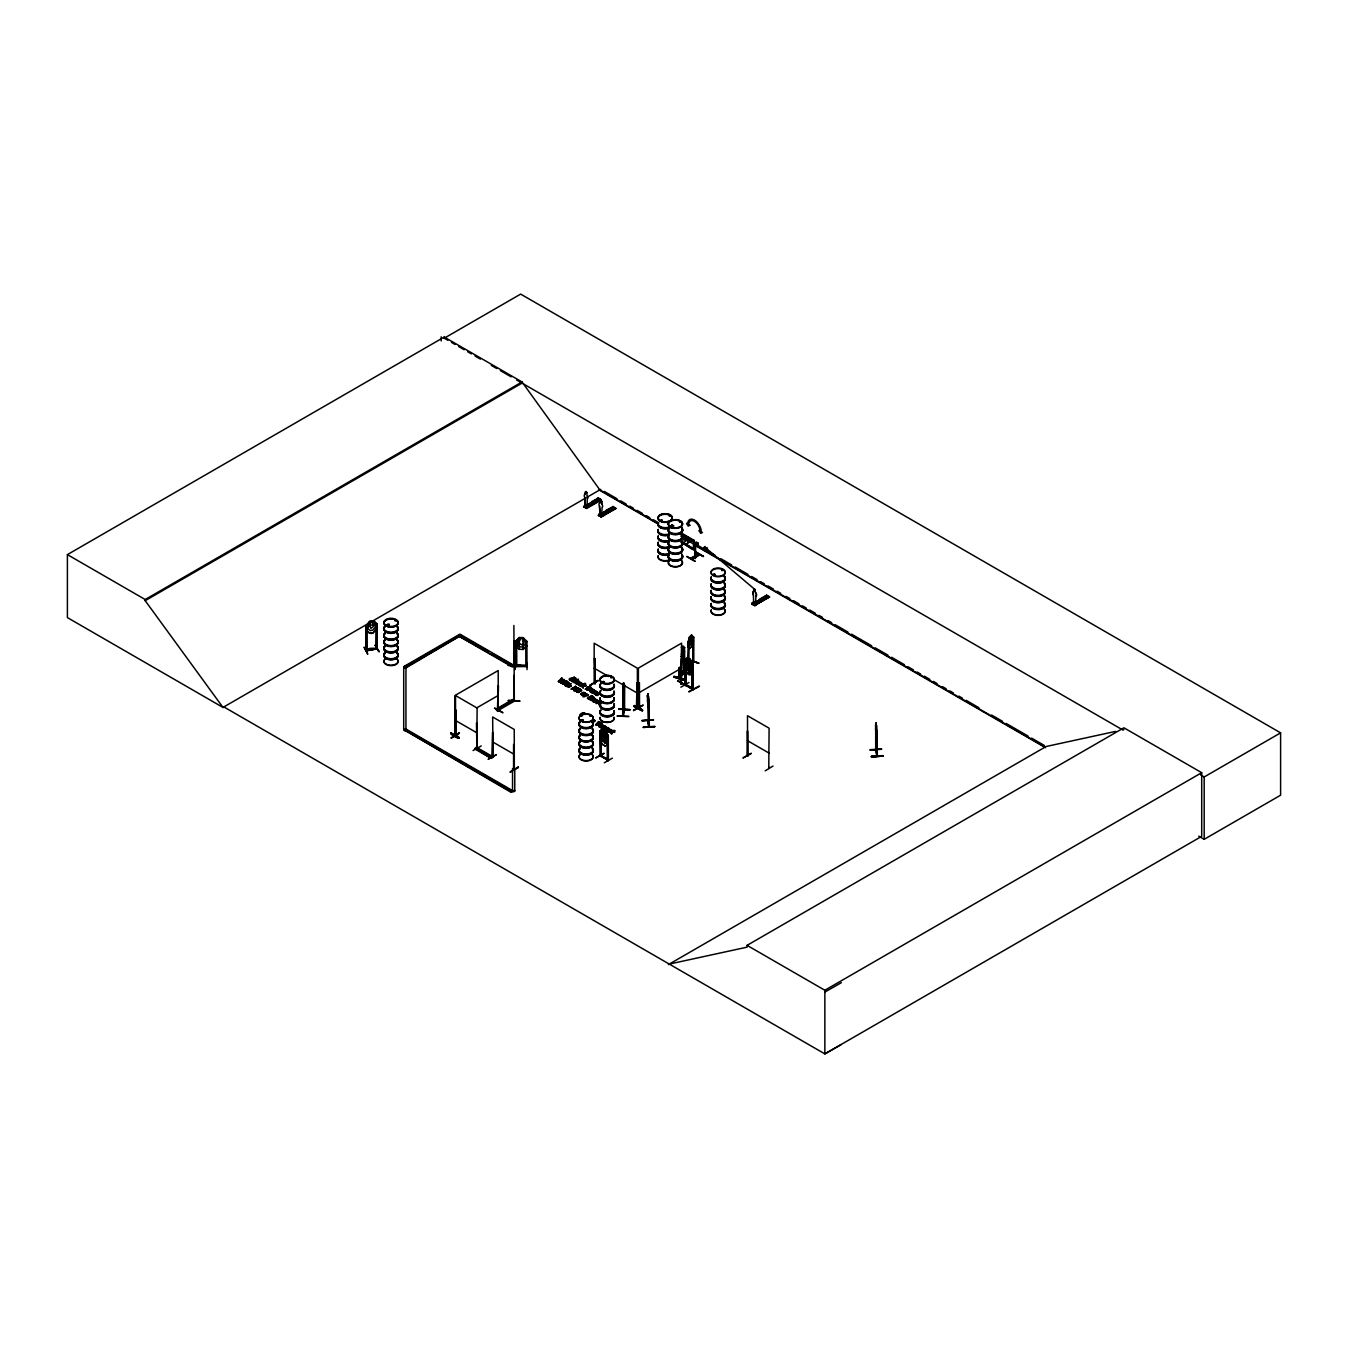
<?xml version="1.0" encoding="UTF-8"?>
<svg xmlns="http://www.w3.org/2000/svg" width="1348" height="1348" viewBox="0 0 1348 1348"><rect width="100%" height="100%" fill="white"/><g stroke="black" fill="none" stroke-linecap="round" stroke-linejoin="round"><path stroke-width="1.5" d="M647.68 696.748L648 693.799L647.596 696.006M623.568 682.846L624.528 684.767L624.394 710.362L623.568 682.846L623.113 690.766M581.713 715.771C579.252 714.255 584.105 712.351 585.369 713.85M516.52 641.26L515.61 641.496L516.537 641.244M519.368 649.298L523.192 649.433L527.017 645.507L523.125 649.332M523.192 649.517L523.192 637.638L524.995 641.648L524.995 644.614L522.519 646.939L520.008 646.922L517.48 644.563L519.317 637.537L523.192 637.57L527.017 641.564L525.771 641.311L525.855 666.519L526.866 665.373M515.509 662.93L514.818 669.602L515.593 662.475M525.889 665.356L515.795 665.238L515.593 666.451L526.984 666.266M526.765 665.693L515.627 665.221M516.705 666.485L516.823 665.508M525.905 641.345L526.883 641.597M527.27 663.048L527.017 669.636M623.265 684.919L623.164 716.209L624.579 709.789M617.199 716.142C637.975 716.411 626.635 716.934 617.266 715.822M648.22 721.18L647.579 695.551M649.096 701.499L649.281 727.077L649.096 701.499L648.826 727.128L648.691 725.746M648.776 726.134L648.102 720.59L649.247 726.96M876.352 750.465L876.133 723.067L875.812 726.016M876.79 755.773L876.419 725.308L876.621 730.33M876.823 755.369L876.183 749.825L877.278 755.739M586.953 506.713L587.324 498.912A2.544 1.483 59.5 0 0 586.953 495.424L586.936 492.526M601.697 515.222L602.067 507.421A2.544 1.483 59.5 0 0 601.697 503.933L601.68 501.035M647.883 697.826L648.135 695.147M755.453 603.988L755.942 596.119A2.544 1.483 59.5 0 0 755.571 592.648L754.543 588.908M876.015 727.111L876.267 724.432M600.922 755.84L600.029 755.065L608.049 760.592L608.049 735.654L605.454 730.178L602.708 728.594L599.911 731.037L600.753 731.206M623.416 690.85L623.534 684.211M622.692 716.125L623.231 685.07M623.096 696.933L624.158 688.575M679.881 676.898L678.92 677.269L683.891 672.45M684.902 672.601L684.801 671.725M691.575 635.009L692.383 640.873L689.94 645.776L688.744 644.664L689.654 636.879L691.507 634.841L693.394 636.997L693.243 662.643L693.832 661.127L692.889 661.497M376.109 624.141C379.631 624.899 368.661 615.884 375.081 624.427L375.081 627.393L372.722 630.19L370.346 630.628L367.937 628.724L369.638 621.377L365.999 625.994L366.1 650.966L366.033 625.758L367.212 625.876M622.759 690.378L622.793 691.17M693.378 540.733L694.203 540.43L695.012 557.162L695.18 544.592M693.378 549.226L693.563 541.087M680.925 542.385C694.574 549.479 693.816 554.668 693.849 540.531M586.094 505.399L585.083 506.006L584.762 497.446A2.544 1.483 59.5 0 1 585.133 494.396L585.925 491.464M585.251 505.365L585.605 505.163M599.877 500.664L600.888 500.057M600.113 513.807L600.248 515.947L600.349 513.672M1045.509 747.702L693.731 544.693L694.928 545.384M695.248 544.373C692.99 546.766 694.372 542.031 695.568 543.901C695.753 579.354 694.068 538.694 695.349 545.064L694.439 544.558M695.062 544.44L695.804 544.963M753.633 589.43L753.751 591.62A2.544 1.483 59.5 0 0 753.38 594.67L753.262 594.738A2.544 1.483 59.5 0 1 753.633 591.671L753.785 589.11M753.667 602.64L756.447 604.612L756.228 603.399L754.762 605.134L752.235 602.842L752.454 604.308L766.692 595.193L769.422 596.726L754.61 605.538L756.228 603.399M754.155 604.645C755.52 600.433 752.639 604.595 754.341 602.27M690.867 636.104L690.26 643.384L691.457 640.603L690.985 636.138M693.849 549.883L694.169 540.38L680.858 532.814M685.829 543.985L694.169 549.512M648.152 721.163L648.22 720.203M875.695 749.977L875.711 724.836M876.284 750.448L875.593 724.836M877.396 756.245L876.722 730.549M647.883 699.561L648.287 701.718M876.419 731.004L876.015 728.847M583.179 687.362L583.549 685.424L586.212 685.407L583.549 685.947L583.179 687.884L582.471 686.958L583.179 687.884M673.815 676.999C683.318 676.747 691.743 683.706 673.815 676.999L683.84 680.167M674.084 676.612L684.093 679.864M684.11 679.459L674.118 676.191M693.041 668.911C693.967 671.287 690.985 677.926 687.396 673.528L684.733 668.035L684.363 647.529L684.464 673.124M459.348 733.211L451.277 737.895M496.452 754.678L488.431 758.958M751.308 753.431L743.27 757.694M593.592 501.692L594.03 502.602M608.774 511.111L608.925 510.167M761.89 599.776L761.283 599.169L762.715 599.641M762.934 599.59L761.283 599.355M618.665 709.048L630.106 709.655L618.732 708.829M623.686 694.726L623.231 696.933L622.658 695.062M622.928 714.541L624.394 709.722M624.562 708.829L623.989 710.345M622.793 716.108L624.023 709.671M582.471 687.48C584.644 684.026 579.168 686.469 581.072 686.654M514.279 640.62L514.279 666.232L514.329 664.598M513.874 625.472L514.329 700.876M387.044 625.202L387.432 624.377M387.398 625.202L386.269 624.798M388.308 625.287L386.505 625.438M395.756 620.687L394.913 620.821M395.318 620.602L395.368 620.653M581.561 720.927L581.595 720.489M582.353 719.849L583.094 720.27L581.595 720.287M582.841 720.776L582.066 719.866M589.801 716.058L590.424 715.957M610.88 677.303L611.419 677.656M660.604 520.463L662.138 520.379M660.908 520.547L662.171 520.261M662.138 520.581L661.396 519.822L660.655 520.884M669.164 516.082L669.922 516.132M679.763 522.08L679.898 522.047M680.015 521.996L679.358 521.609M714.002 574.248C711.778 575.343 715.923 573.136 715.299 575.208M713.749 575.091L714.693 575.242M722.023 570.592L722.781 570.019M647.478 695.669L648 693.799M875.61 724.954L876.015 723.084L876.251 725.527M876.554 737.171L875.593 728.796L876.133 734.93M450.973 732.874C469.829 741.467 451.058 737.845 450.99 732.874M450.923 733.346L459.028 738.03M458.691 738.283L450.586 733.565M633.948 706.217C641.547 706.874 648.894 715.855 633.948 706.251L642.103 710.834M634.335 705.88L642.541 710.632M603.533 729.79L606.634 738.906L606.634 741.872L604.881 743.22L601.326 738.805L603.921 729.925M688.356 658.869L686.149 667.9L689.704 672.298L691.457 670.967L691.457 668.001L688.44 658.818M594.401 690.53L591.89 691.979A1.786 1.028 0 0 1 590.744 691.794L589.919 691.221M594.401 691.052L591.89 692.501A1.786 1.028 0 0 1 590.744 692.316L589.817 690.766M682.56 657.268L684.531 651.421L682.543 657.201M689.62 648.674L691.575 646.669L693.361 640.822M693.462 640.856L691.575 646.669M580.112 715.283L582.673 713.48L585.133 713.8M575.141 683.048L577.635 680.858A1.803 1.045 0 0 1 578.781 681.043L579.404 681.397A1.786 1.028 0 0 1 579.724 682.071L578.41 683.942A1.752 1.011 0 0 0 578.511 684.632C582.825 687.766 576.658 681.852 582.151 683.554C584.004 684.127 575.967 684.396 580.786 685.07M366.033 625.758L367.145 625.792L367.246 650.747L367.145 649.584L365.931 649.803M376.951 648.068L375.806 648.287M376.951 648.978L376.732 623.804L375.957 624.225M600.029 514.38L602.674 515.829L602.455 514.633L600.989 516.368L598.681 515.054L600.146 513.318M754.29 602.708L753.465 602.758M513.874 664.648L514.279 666.148M513.874 699.511L513.756 700.758M519.384 641.597L520.614 638.16L521.861 638.244L523.142 641.631M586.077 505.281C583.65 506.427 587.307 504.506 584.813 506.899M686.84 556.673L694.961 561.054M367.633 653.864L364.179 647.562M623.349 715.569L623.383 684.936M584.88 505.551L587.93 507.32L587.728 506.123L586.245 507.859M604.14 753.431L595.664 757.964L603.769 753.296M680.858 687.194L688.963 682.509M598.175 680.723L589.784 685.256M597.484 692.973C593.828 689.266 601.781 694.153 596.119 695.349C597.855 696.276 601.107 693.091 597.905 692.771C590.609 694.894 598.832 693.293 595.698 691.406C587.054 696.882 597.821 688.137 595.883 691.912M636.981 706.74L636.627 707.953L636.913 682.745L637.452 708.323L637.368 668.187L594.165 643.249L594.165 683.436C597.417 684.295 592.8 680.993 594.99 682.897M637.638 708.02L637.655 707.178M607.173 734.93L607.763 760.019M692.046 688.306C675.651 680.133 695.939 688.154 692.838 689.738C680.689 682.155 686.115 683.807 685.61 685.542L685.947 660.436M684.801 647.697L683.773 648.017M688.289 641.833L688.457 660.857M683.857 673.04L684.801 671.793M684.801 672.703L679.358 678.297L679.51 667.277M693.748 662.104L693.731 637.132L692.889 637.537L693.731 637.132M578.663 688.525L574.383 691.002L573.743 690.109L575.545 686.89L576.405 687.227L574.737 690.176L578.663 688.525L578.14 687.699L574.737 690.176M573.743 690.631L575.596 686.25L576.405 687.227M574.534 680.066L571.08 680.369L573.439 680.251L573.119 679.173M592.21 698.466L590.323 699.292L587.526 698.062L589.919 699.764L594.856 699.865L594.131 698.247L595.765 699.09L592.749 701.078L593.272 701.904L595.985 700.134L593.575 698.567M456.028 710.379L455.017 710.649L456.028 710.379L456.13 735.3L454.933 735.637L455.017 695.484L498.204 670.546L498.204 710.649C496.233 712.721 499.737 708.189 497.766 710.329M574.737 689.671L576.405 686.705M639.137 706.841L638.598 708.391L639.525 707.902L639.424 682.981L638.413 683.234L639.424 682.981M579.64 691.339L577.5 692.198L575.293 690.715L578.578 692.586L579.64 691.844L578.848 689.384L581.864 690.614L580.213 689.435A1.921 1.112 0 0 0 579.118 689.334C576.927 690.227 579.539 694.271 575.293 690.715M622.843 714.676L623.416 715.62M693.057 540.076L693.378 540.818M705.998 548.08C704.145 553.017 709.992 546.277 705.998 548.08L755.335 589.868M594.417 501.877L593.002 502.366M579.64 682.307L577.214 683.503A1.786 1.028 0 0 1 576.068 683.335L575.259 682.762M365.931 650.713L376.8 648.691M375.637 648.034L376.008 649.18L376.581 647.781M386.151 624.95L387.887 624.714M670.849 526.023C674.859 525.602 669.063 528.45 671.456 525.787M575.225 682.577L577.635 681.38A1.803 1.045 0 0 1 578.781 681.566L579.404 681.919A1.786 1.028 0 0 1 579.724 682.594M580.937 694.068L583.347 692.889A1.803 1.045 0 0 1 584.493 693.074L585.116 693.428A1.786 1.028 0 0 1 585.436 694.085L582.926 695.534A1.786 1.028 0 0 1 581.78 695.349L580.853 693.799M589.885 691.052L592.631 689.738L594.08 690.395A1.803 1.045 0 0 0 593.912 689.788M581.696 720.388L581.274 720.641M590.879 716.058L590.34 715.434M590.188 715.367L590.828 715.923M590.609 715.434L590.036 715.62M721.888 570.524L722.882 570.255M366.151 626.079L369.672 621.445L373.329 620.687M373.329 632.549L376.968 627.915L373.362 632.616L369.638 633.24C360.944 624.158 369.908 636.761 373.362 632.616M580.988 715.097L584.223 713.884M694.136 549.731L682.509 542.924M523.142 643.367L521.861 644.9L519.384 643.35M634.369 705.476L642.524 710.126M681.33 647.31C683.217 645.473 682.594 652.348 681.936 653.325L681.33 653.949M687.952 659.307L688.794 642.271L687.766 642.693L689.62 636.795L687.884 646.686L689.654 648.54M681.01 656.341C686.469 655.313 679.999 641.311 684.464 647.562M679.678 670.394L690.008 673.798L679.965 670.563M684.851 671.809L678.954 678.246L679.021 667.799M515.61 641.581L519.368 637.722M476.754 747.904L477.125 708.02L455.523 695.551L455.54 736.059L455.742 710.211M492.29 757.273L492.643 732.133L492.323 757.306M514.313 769.489L514.245 729.453L492.643 716.984L493.048 757.205M768.764 768.461L769.101 728.19L747.5 715.721L747.567 756.228L747.618 754.88M747.904 756.043L747.5 730.869L747.213 755.975M769.135 767.298L769.101 768.293M516.789 666.451L516.672 641.277M526.899 641.362L527.001 666.535L515.795 666.451M566.632 683.335L567.137 681.33L561.307 683.453C558.426 680.572 569.26 678.583 558.948 682.088C567.744 670.664 554.719 688.002 562.082 678.448M558.325 681.734L561.509 678.111M560.667 683.082L563.346 680.538M567.744 682.189L566.109 681.279C553.539 686.604 572.361 675.567 559.386 680.993M561.661 682.863L564.391 679.763M600.837 513.908L599.54 513.571L599.54 515.391M455.978 735.385L455.894 735.84M638.329 708.222L638.413 668.086L681.599 643.148L680.791 683.706L681.97 683.352M602.741 728.712L599.995 731.121L599.995 738.957M605.404 741.906L608.15 739.648L605.353 734.188L602.522 732.655L599.826 735.048L602.741 740.372M684.818 660.065L687.514 657.672L690.227 659.341L692.872 664.834L692.838 689.738M684.649 664.126L687.429 661.683L690.176 663.267L692.973 668.726L690.176 671.169L687.429 669.585L684.902 664.042M608.066 739.563L605.454 742.04L602.657 740.423M599.911 738.94L602.522 744.517L605.353 746.051L608.066 743.658M690.176 671.169L692.872 668.642M679.527 678.263L679.358 667.9M592.985 501.675L594.417 502.046M607.594 510.454L608.925 510.336M761.367 599.237L762.698 599.119M681.886 682.594L680.791 682.796M612.818 731.037L610.947 732.015L611.217 730.077L610.021 729.605L609.128 730.346L610.914 730.346L610.93 731.341L608.706 730.06L608.167 730.886L610.105 732.267L607.392 731.189L611.402 730.111L610.425 732.756L612.009 733.683L611.2 732.571L613.273 731.29L611.537 733.969L610.543 732.84L612.818 730.515L614.637 730.498L613.711 731.56L614.637 730.498M610.829 731.324C614.553 727.229 602.59 730.987 610.105 732.267M714.828 574.855L714.002 574.551M602.792 681.751L604.022 682.088L603.146 681.431M611.773 677.303L610.88 677.825M594.957 700.32L593.609 699.106M679.409 677.707L679.864 667.378M608.706 730.06L608.251 731.56L610.105 731.745M565.216 684.565L564.778 685.458L566.278 685.728M597.113 692.788L594.299 694.304M569.968 686.351L570.575 685.66L569.092 685.188C567.07 688.508 563.616 683.824 567.525 683.335L568.974 684.177L565.452 685.138L566.699 686.57M593.625 721.028C593.693 719.209 593.929 720.22 593.625 721.551M596.17 693.226C598.124 691.12 592.766 693.445 592.48 693.243M583.751 506.797L585.42 504.826L583.954 506.545M600.197 499.485L598.192 497.901L601.157 500.007L586.616 508.533L583.937 507.016L598.731 498.423L584.476 507.32M600.618 499.72L585.74 508.044L587.728 506.123M612.767 506.797L598.242 515.29L613.643 507.303M598.782 515.593L613.677 507.286L598.613 515.509L599.944 513.2M613.323 507.101L599.018 515.593M600.45 516.52L615.851 508.533L601.343 517.042L600.467 516.554L615.143 507.859L615.884 508.516M615.143 507.859L612.936 506.41M767.45 596.069L752.942 604.612L752.032 604.089L755.183 605.842M766.49 595.53L769.219 597.063M754.459 605.319L769.472 597.08M648.809 727.061L647.579 721.146M875.695 749.926L876.941 756.329M585.133 492.155L585.133 494.396M584.762 497.446L585.116 505.551M591.502 501.844C598.798 505.028 588.368 502.416 592.968 500.984L595.698 502.518M594.283 500.209C601.562 503.394 591.149 500.782 595.749 499.35L598.478 500.883M596.726 498.76C604.022 501.945 593.609 499.35 598.192 497.901M583.516 506.781L598.377 498.49M584.055 507.101L598.748 498.558M585.723 508.011L600.399 499.35M600.922 499.451L585.959 508.028L600.955 499.788M599.894 514.296L599.489 505.955A2.544 1.483 59.5 0 1 599.877 502.905L599.978 502.838M601.697 501.692L601.697 503.933M599.489 505.955L600.248 514.195M601.41 517.059L601.208 515.61L602.674 514.751M615.665 508.162L601.191 516.688L598.478 515.155L599.169 515.829M755.453 592.699L755.571 592.648A2.544 1.483 59.5 0 1 755.84 596.187L755.942 596.119M752.235 602.842L753.717 601.983L753.599 603.163M760.002 599.135C767.298 602.32 756.885 599.708 761.468 598.259L764.198 600.029L761.468 598.259M762.783 597.501C770.079 600.686 759.665 598.074 764.249 596.625L766.978 598.394L764.249 596.625M765.226 596.271L766.692 595.193M752.016 604.072L766.844 595.749M752.909 604.578L765.63 597.13M754.223 605.303L768.916 596.642L769.624 597.299M754.594 605.522L769.422 596.726M497.395 711.121L498.204 685.711L497.884 711.205M497.682 711.272L498.49 685.862M494.8 708.088L502.956 712.738L494.463 708.222M455.691 734.239L454.933 734.727L455.826 734.205M594.451 658.228L595.294 683.605L594.434 683.116M590.205 685.559L598.242 680.336L590.205 685.037M637.638 683.166L636.627 682.914M680.791 683.706L681.599 658.296L681.144 683.891L681.684 682.273M681.212 683.824L681.886 658.464M677.758 680.942L686.351 685.323L678.196 680.689M636.559 707.902L636.913 682.745M633.56 710.076C645.81 704.869 647.04 701.752 633.627 710.497M633.56 710.598L641.682 705.846M476.467 723.118L476.889 748.292L476.838 723.337M451.243 737.946L459.382 732.823L451.31 738.047M476.754 746.994L475.035 749.05L489.425 757.374M473.047 750.533L481.27 745.916M488.195 759.328L496.283 754.594M513.588 744.551L513.554 769.573M518.205 766.844L510.336 772.101M518.407 767.4L510.1 771.983L518.407 767.433M743.051 758.065L751.139 753.347M223.97 706.975L223.094 707.498L67.4 617.603L67.4 554.618L444.233 337.051L522.03 381.956L599.826 489.863L657.993 523.445M444.233 337.051L444.233 338.213L520.648 294.1L1280.6 732.857L1280.6 795.202L1204.185 839.315L1198.726 836.148M67.4 554.618L145.196 599.523L522.03 381.956M841.354 1044.498L824.858 1053.9L223.869 706.925L222.976 707.43L145.196 600.686L522.03 383.118M222.976 707.43L600.702 489.358M404.366 666.232L405.95 667.142L405.95 730.077L403.709 730.077L403.709 667.142L405.95 667.142L459.938 635.97L405.95 667.917L404.366 666.232L459.938 634.15L513.925 665.322L512.358 666.232L458.354 635.835L512.358 667.007L513.925 666.097L492.34 653.628M404.366 667.007L413.364 661.817M416.97 659.728L459.938 634.925L488.734 651.556M684.295 535.122L687.834 540.093L684.312 535.038M684.38 544.289L687.834 543.261L687.75 540.093L687.75 543.16M693.344 539.925L693.024 541.003M693.799 541.407L680.858 533.656M695.838 543.48L698.079 544.508L698.079 543.076L696.074 541.93L695.838 543.48L698.079 544.508M698.079 543.076L697.843 544.643M695.467 551.753L703.555 556.438L695.012 551.635M690.058 558.51L698.601 554.095M698.55 553.961L690.513 558.78M699.528 554.247L691.49 559.268M691.861 559.555L699.949 554.837M481.893 773.685L512.543 791.377L512.543 768.562L514.768 768.562L514.768 791.377L510.976 792.287L404.585 730.077L406.152 729.167L512.543 790.602L514.768 790.602M404.585 730.869L406.152 729.959L462.061 762.227M476.602 707.953L498.204 695.484M496.35 708.93L512.543 699.578L514.127 700.488L496.35 709.705L497.918 710.615L514.127 701.263L514.262 675.297M496.35 709.705L510.74 701.381M569.85 679.662L574.13 677.185C578.427 678.836 575.663 681.582 574.13 677.707C561.442 678.819 577.753 683.234 572.479 679.325L570.895 680.235M567.137 681.33L562.857 684.346L566.076 681.97L567.441 682.762C570.676 681.347 566.514 684.885 568.907 682.543M562.857 684.346L566.076 682.492L566.986 683.032L564.66 684.649L566.278 685.205M567.744 681.684L567.441 683.284M572.479 679.325L575.411 679.341L574.214 678.314L572.951 679.038L575.411 678.836L574.13 677.185M566.16 685.728C573.523 682.897 568.688 683.166 571.215 685.643C564.189 690.176 573.321 683.655 569.092 685.188M573.288 681.65C586.144 676.039 570.423 682.476 573.827 682.476M566.16 686.25L571.181 683.47M573.288 682.172L578.292 679.375M568.148 687.396L571.35 685.997L569.564 684.919M575.545 687.413L571.333 689.232L575.596 686.25M571.333 689.232L575.596 686.772L571.333 688.71M582.471 684.144L580.853 682.728L577.214 684.026A1.786 1.028 0 0 1 576.068 683.84L575.141 682.29M583.077 683.79L580.449 683.284L578.41 684.464A1.752 1.011 0 0 0 578.511 685.155L580.213 685.964L584.998 683.251L585.538 684.076L582.926 685.593L586.212 685.407M580.533 686.351L585.538 683.554M573.743 690.109L578.663 688.019M475.035 749.05L476.602 748.14L492.795 757.492L491.228 758.402L475.035 748.275M581.19 690.479L580.213 688.912A1.921 1.112 0 0 0 579.118 688.811C576.944 689.317 579.404 693.9 576.017 690.311M587.745 686.806L588.655 687.851C592.193 688.036 586.38 687.783 588.2 686.553M588.655 687.851L585.352 689.131L588.116 687.025M588.554 686.755L591.435 687.514M585.352 689.131L589.245 686.958L590.946 687.8M591.368 689.536L587.172 690.176L590.373 687.817L592.058 689.317L590.373 687.817M587.172 690.176L590.913 688.12M587.172 689.671L590.441 688.912M587.273 694.742C591.755 694.254 576.556 700.37 586.734 693.9M583.516 696.276L587.273 694.22M587.846 695.736L588.419 694.894M592.48 692.737L596.338 691.777M587.526 698.062L591.806 695.602L593.946 697.202L590.812 697.573M587.526 698.584C595.041 691.895 594.215 701.92 592.429 697.051M590.154 697.725L588.587 698.635L591.334 698.517L590.154 697.202L591.334 699.039L588.756 698.769M596.119 695.349L598.596 693.832L597.215 693.226M596.119 694.827L599.371 693.411L597.484 692.451M491.228 757.627L492.795 756.717L476.602 747.365M593.524 700.623C593.71 701.213 589.834 699.46 594.417 700.118M594.047 701.836C606.212 699.191 588.099 705.021 597.248 699.983M594.047 702.342L597.787 700.286M598.36 701.297L597.787 700.808M598.984 702.578C606.28 700.859 589.801 706.15 599.371 701.196M596.153 703.572L599.911 701.516M685.374 684.952L684.818 660.217L687.514 657.672L686.149 663.941L689.704 668.338L691.457 667.007L690.26 659.256M689.148 663.385L690.142 668.979L688.356 669.484C687.16 668.439 686.84 661.716 689.232 663.334M638.413 693.024L681.599 668.086M690.041 663.401L687.345 661.733L689.232 666.03L690.142 663.283M593.575 719.916L593.575 719.394M684.649 668.086L687.48 673.478M692.417 664.16L692.131 689.367L692.417 664.16L693.226 689.569L685.273 684.952M592.345 722.393L595.058 720.523L593.204 719.613M693.142 664.581L690.125 659.391M592.345 722.916L595.058 721.045L593.204 720.118M687.564 669.467L690.26 671.119M602.27 723.185L600.315 723.168C591.064 729.656 599.776 715.839 602.657 725.847C602.101 726.1 597.72 724.601 599.034 726.892C602.741 727.549 597.484 726.555 599.085 725.207C600.585 724.702 604.713 726.252 601.006 724.415M595.985 725.022L600.315 723.168M601.006 724.921C606.297 723.792 600.231 729.807 600.517 726.724M601.848 725.949L599.405 725.847L601.848 726.471M600.163 726.909L603.331 725.612L601.545 724.617M604.73 726.404C610.408 726.656 594.805 731.088 604.679 725.814M601.461 728.19L605.218 726.117M605.791 727.65L606.364 726.808M603.163 729.234L602.59 730.077L603.668 729.757M600.871 731.442L599.995 731.121L600.382 755.807M605.454 730.178L606.634 737.912L604.881 739.26L601.326 734.845L602.708 728.594L605.404 730.245L608.049 735.654M604.645 730.178L605.943 729.757L604.494 730.565M605.943 729.757L604.409 728.257L607.729 727.499A2.022 1.179 0 0 1 608.588 728.223L608.588 728.746A2.022 1.179 0 0 0 607.729 728.021L604.932 728.712L606.381 729.504L608.15 728.493L604.999 728.341L604.612 729.942M609.262 728.459L606.01 730.313M607.965 743.574L607.881 739.732L605.353 734.188L604.409 736.935L602.607 732.604M609.262 728.982L604.494 731.088M599.995 734.946L602.708 740.456M685.643 685.593L677.859 680.824M604.325 734.306L605.319 739.884L603.533 740.389C602.354 739.344 602.017 732.621 604.409 734.256M612.733 731.509L612.818 730.515M614.637 731.02L613.172 730.717M404.585 730.077L510.976 791.512L512.543 790.602M614.705 731.61L614.267 732.385L613.711 731.037M689.03 691.473C703.774 685.104 702.089 683.318 689.03 691.996M605.269 746.101L602.657 744.382M600.517 754.981L600.669 755.537M604.275 762.799L612.38 758.132M668.406 964.595L1046.132 746.506L1115.723 731.374M669.282 964.073L747.078 947.155L747.078 945.352L1123.912 727.785L1201.708 772.69L1201.708 836.333L824.858 1053.9L824.858 990.258L1201.708 772.69M1123.912 729.588L1123.036 730.111L516.604 379.984M1200.579 774.881L1204.185 776.97L1280.6 732.857M824.858 992.077L841.354 982.675M671.961 526.512L670.849 526.175M715.08 575.208L713.345 574.939L714.17 575.276M603.348 681.481L602.354 682.223M602.96 681.684L602.27 682.341M604.072 682.492L602.607 682.492M581.864 720.22L583.044 720.489M647.596 720.54L647.63 720.337M639.003 707.784L639.137 682.813M600.45 702.881L598.832 704.195L600.635 705.526M600.45 703.403L598.832 704.701L600.635 706.049M561.661 682.341L566.109 680.757L566.615 682.813M558.325 681.212L564.391 680.285M560.667 682.56L566.666 681.077M365.965 649.753C389.741 649.129 364.314 646.197 367.263 650.713M661.902 520.985L660.874 520.985M603.685 682.206L602.792 682.189M582.875 720.894L581.965 720.557M476.804 748.275L476.754 722.966M492.593 756.144L493.048 757.306M695.079 551.922L703.218 556.589M369.74 621.529L373.312 620.872M372.099 621.596L370.902 621.832L369.756 625.421L370.902 628.471L373.312 626.5L372.065 621.529M375.957 623.956L375.755 649.163M366.033 626.062L377.002 624.04M375.334 645.591L379.243 651.876L375.233 645.153M607.51 759.059L608.015 760.66M607.51 759.969L608.403 760.491L608.319 735.503M648.27 695.871L648.287 699.983M648 701.887L647.461 695.551L648.405 707.751M647.68 699.713L648.22 704.937L648.287 696.09L649.214 702.089M648.708 702.173L648.422 696.023M642.069 720.742L653.477 720M642.086 720.894L653.477 719.664L642.086 720.371M654.724 726.673L643.333 727.381M654.724 726.319L643.333 727.044M643.333 727.465L654.74 726.774M876.402 725.157L876.352 734.222L875.812 728.982M870.201 750.01L881.609 749.286M870.235 750.179L881.609 748.932L870.218 749.656M871.465 756.228C906.816 754.577 847.504 758.149 882.856 755.605M871.533 757.087L882.873 756.059M871.533 757.02L882.856 756.009M366.201 650.932L376.85 648.961L376.968 623.972M594.906 658.818L594.99 683.807L595.193 658.65M684.835 684.194L685.744 684.666M600.399 730.919L600.45 755.857L608.42 759.531L601.208 755.672M600.922 756.498L601.124 739.648M582.926 685.593L586.212 685.93M508.348 665.356L519.806 665.289M508.348 665.508L519.806 664.952L508.348 664.985M508.348 700.404L519.806 701.246L508.348 700.488M508.348 700.842L519.806 700.909M403.709 667.917L405.95 667.917M403.709 729.302L405.95 729.302M586.801 695.012L588.419 695.416M597.316 701.078L598.933 700.977M599.439 702.308L600.618 702.476M604.73 726.926L606.364 727.33M623.568 682.981L623.18 693.984L622.877 693.057M593.086 700.893L591.233 700.118L592.008 697.91M593.086 701.398L591.317 700.185L594.856 699.865M671.624 525.72L672.349 525.956M714.642 574.265L713.597 574.703M582.066 721.096L583.414 720.641L582.69 719.832M378.653 651.455L375.182 645.153M608.757 510.269L607.746 511.044M694.843 545.434L695.905 545.013M661.194 540.514L660.992 540.262A7.094 4.095 0 0 1 658.313 535.914M661.11 540.801L660.655 540.497A7.161 4.128 0 0 1 658.262 536.066M600.618 701.954L599.911 702.038M581.814 716.26L580.129 715.063M688.609 659.829L698.938 663.216L688.609 660.351M688.643 660.183L698.635 663.031M679.729 670.782L689.738 673.983M605.758 729.925L605.572 728.645L608.15 728.493M670.9 526.798L671.287 526.832A7.144 4.128 0 0 1 670.226 527.641M603.736 681.684L604.308 681.852M600.45 705.021L600.163 703.572L600.45 705.543M685.559 660.638L684.969 685.188M773.027 766.052L765.192 770.837M765.226 596.052L767.956 597.602M584.678 505.146L587.728 506.983M754.442 602.809L753.313 602.354L753.195 604.258M753.195 602.438L756.228 604.275M498.49 709.891L497.682 710.632M444.233 338.213L447.856 340.303M451.479 342.392L455.102 344.481M458.708 346.571L464.133 349.705M467.756 351.794L471.379 353.884M475.001 355.973L480.427 359.107M491.279 365.375L496.704 368.51M500.327 370.599L511.178 376.85M680.925 533.185L693.799 540.75M682.24 534.768L693.782 541.525M680.925 534.735L683.487 536.218L685.525 541.458L683.487 542.334L680.925 540.851M604.342 491.447L617.064 498.794M620.703 500.9L626.163 504.051M629.786 506.14L633.425 508.247M637.065 510.336L642.524 513.487M646.164 515.593L649.787 517.699M653.426 519.789L658.886 522.94M687.969 539.739L691.608 541.829M697.068 544.98L715.249 555.477M720.691 558.628L731.61 564.93M735.233 567.019L747.971 574.366M751.594 576.472L757.054 579.623M760.693 581.713L764.333 583.819M767.972 585.925L773.415 589.059M777.055 591.165L780.694 593.272M786.137 596.406L789.776 598.512M793.416 600.618L798.875 603.769M802.515 605.859L806.138 607.965M809.777 610.054L815.237 613.205M818.876 615.311L822.499 617.401M827.958 620.552L831.598 622.658M835.238 624.747L847.959 632.094M851.599 634.2L871.6 645.743M875.223 647.849L887.961 655.195M891.584 657.285L904.323 664.648M907.945 666.738L913.405 669.889M917.044 671.995L920.684 674.084M924.324 676.191L929.766 679.341M933.406 681.431L937.045 683.537M942.488 686.688L946.128 688.777M949.767 690.884L953.407 692.973M958.866 696.124L962.489 698.23M966.128 700.32L978.85 707.683M991.589 715.03L1002.491 721.315M1006.13 723.421L1027.951 736.008M1031.574 738.114L1044.312 745.461M680.925 536.251L683.756 539.941L680.925 539.301M685.273 539.2L1045.239 747.028M598.63 489.695L656.998 523.395M686.183 540.245L689.839 542.351M682.24 542.233L693.849 548.939M686.857 556.37L695.012 561.375M692.013 664.362L692.855 664.749M747.5 740.659L769.101 753.128M594.165 668.187L608.571 676.494M613.963 679.611L637.368 693.125M589.093 687.059L589.986 687.581M590.913 688.643L591.974 688.744M569.85 680.184L573.372 681.347L574.315 679.51M567.98 683.082L568.974 683.655M598.31 721.5L602.27 723.707M612.363 730.768L614.705 732.133M613.273 731.812L614.267 732.385M609.128 729.824L610.829 730.801M608.706 730.582L610.93 731.863M595.985 724.499L596.557 725.342M602.573 732.773L605.218 734.306M514.127 701.263L512.543 699.578M600.399 755.857L608.336 760.407M455.523 720.489L477.125 732.958M492.643 741.922L514.245 754.391M465.667 764.316L478.287 771.595M747.078 945.352L824.858 990.258M605.656 727.027L604.275 727.179M594.08 689.873L593.457 689.519A1.803 1.045 0 0 0 592.311 689.334L589.817 691.524M586.043 491.616L586.835 492.593M515.677 666.418L515.677 641.244M671.034 526.377L670.512 526.478A7.144 4.128 0 0 1 673.562 525.501M660.722 540.11L661.042 540.228A7.094 4.095 0 0 0 668.726 540.531M587.829 695.214L586.346 695.282M594.165 682.459L594.215 683.402M607.308 760.205L607.594 735.081M601.023 500.293L601.663 501.405M585.992 713.867C584.425 711.879 579.37 712.991 580.263 715.889M592.884 696.798L590.626 697.455M579.606 691.558L578.848 689.906L581.14 690.985M364.179 647.209L367.718 653.982M753.65 602.96L753.38 594.67M876.133 723.067L875.728 725.291M876.705 730.431L876.823 756.279M647.866 693.799L648.102 702.476M647.461 699.511L647.866 705.661M1204.185 776.97L1204.185 839.315M693.226 637.655L693.175 662.643M692.855 637.099L692.821 662.542M688.794 642.271L688.794 658.902M685.947 668.743L685.896 685.593M683.925 647.663L683.891 673.107M638.682 683.402L638.598 708.391M630.021 710.025L618.665 709.233M624.41 685.357L624.394 710.362M614.199 508.819L611.47 507.488M611.739 510.269L609.01 508.937M602.455 514.633L602.455 515.492L599.422 513.655L599.422 515.475M601.208 755.419L600.837 756.447L600.635 731.155M599.978 500.597L599.877 502.905M591.806 695.602L591.89 696.731M585.201 504.691L585.201 505.786M584.813 505.079L584.678 506.966M567.07 682.56L566.986 683.537M513.874 744.399L513.841 769.725M455.287 710.8L455.203 735.873M441.184 336.815L441.184 340.943M145.196 599.523L145.196 600.686M593.912 690.294A1.803 1.045 0 0 1 594.232 690.968M724.314 575.832A7.144 4.128 0 0 1 719.074 581.982A7.144 4.128 0 0 1 711.239 576.826M724.314 583.869A7.128 4.111 0 0 1 719.057 590.003A7.128 4.111 0 0 1 711.239 584.864M724.398 583.431A7.245 4.179 0 0 1 719.074 589.666A7.245 4.179 0 0 1 711.137 584.442M724.398 583.077A7.245 4.179 0 0 1 719.074 589.312A7.245 4.179 0 0 1 711.137 584.088M724.398 576.556A7.245 4.179 0 0 1 719.074 582.791A7.245 4.179 0 0 1 711.137 577.551M724.398 576.203A7.245 4.179 0 0 1 719.074 582.437A7.245 4.179 0 0 1 711.137 577.197M724.314 576.978A7.128 4.111 0 0 1 719.057 583.128A7.128 4.111 0 0 1 711.239 577.972M724.314 582.707A7.144 4.128 0 0 1 719.074 588.857A7.144 4.128 0 0 1 711.239 583.701M724.314 589.666A7.128 4.111 0 0 1 719.057 595.799A7.128 4.111 0 0 1 711.239 590.66M724.297 589.228A7.111 4.111 0 0 1 719.057 595.361A7.111 4.111 0 0 1 711.255 590.222M724.331 589.885A7.161 4.128 0 0 1 719.074 596.052A7.161 4.128 0 0 1 711.222 590.879M724.314 596.591A7.128 4.111 0 0 1 719.057 602.741A7.128 4.111 0 0 1 711.239 597.585M724.314 595.445A7.144 4.128 0 0 1 719.074 601.596A7.144 4.128 0 0 1 711.239 596.439M724.314 603.483A7.128 4.111 0 0 1 719.057 609.616A7.128 4.111 0 0 1 711.239 604.477M724.398 603.045A7.245 4.179 0 0 1 719.074 609.279A7.245 4.179 0 0 1 711.137 604.056M724.398 602.691A7.245 4.179 0 0 1 719.074 608.925A7.245 4.179 0 0 1 711.137 603.702M724.398 596.17A7.245 4.179 0 0 1 719.074 602.404A7.245 4.179 0 0 1 711.137 597.164M724.398 595.816A7.245 4.179 0 0 1 719.074 602.051A7.245 4.179 0 0 1 711.137 596.81M724.314 602.32A7.144 4.128 0 0 1 719.074 608.47A7.144 4.128 0 0 1 711.239 603.314M724.314 609.212A7.144 4.128 0 0 1 719.074 615.362A7.144 4.128 0 0 1 711.239 610.206M724.28 608.858A7.094 4.095 0 0 1 719.057 614.974A7.094 4.095 0 0 1 711.272 609.852M724.314 590.255A7.128 4.111 0 0 1 719.984 596.288A7.128 4.111 0 0 1 711.003 592.311M397.289 633.661A7.245 4.179 0 0 1 391.021 639.929A7.245 4.179 0 0 1 384.736 633.661M397.188 634.099A7.128 4.111 0 0 1 391.021 640.266A7.128 4.111 0 0 1 384.837 634.099M397.171 639.474A7.094 4.095 0 0 1 391.021 645.625A7.094 4.095 0 0 1 384.871 639.474M397.222 639.845A7.161 4.128 0 0 1 391.021 646.046A7.161 4.128 0 0 1 384.82 639.845M397.289 626.786A7.245 4.179 0 0 1 391.021 633.054A7.245 4.179 0 0 1 384.736 626.786M385.899 625.91A7.245 4.179 0 0 1 389.134 624.832M397.188 632.937A7.128 4.111 0 0 1 391.021 639.12A7.128 4.111 0 0 1 384.837 632.937M397.205 627.208A7.144 4.128 0 0 1 391.021 633.391A7.144 4.128 0 0 1 384.82 627.208M385.966 626.348A7.144 4.128 0 0 1 389.168 625.287M397.289 633.307A7.245 4.179 0 0 1 391.021 639.575A7.245 4.179 0 0 1 384.736 633.307M397.289 626.432A7.245 4.179 0 0 1 391.021 632.701A7.245 4.179 0 0 1 384.736 626.432M385.899 625.556A7.245 4.179 0 0 1 389.134 624.478M397.205 626.062A7.144 4.128 0 0 1 391.021 632.246A7.144 4.128 0 0 1 384.82 626.062M385.966 625.202A7.144 4.128 0 0 1 389.168 624.141M397.289 653.274A7.245 4.179 0 0 1 391.021 659.543A7.245 4.179 0 0 1 384.736 653.274M397.188 653.713A7.128 4.111 0 0 1 391.021 659.88A7.128 4.111 0 0 1 384.837 653.713M397.171 659.088A7.094 4.095 0 0 1 391.021 665.238A7.094 4.095 0 0 1 384.871 659.088M397.171 640.485A7.111 4.111 0 0 1 391.021 646.652A7.111 4.111 0 0 1 384.854 640.485M397.222 659.458A7.161 4.128 0 0 1 391.021 665.659A7.161 4.128 0 0 1 384.82 659.458M397.222 640.115A7.161 4.128 0 0 1 391.021 646.315A7.161 4.128 0 0 1 384.82 640.115M397.289 646.4A7.245 4.179 0 0 1 391.021 652.668A7.245 4.179 0 0 1 384.736 646.4M397.188 652.55A7.128 4.111 0 0 1 391.021 658.734A7.128 4.111 0 0 1 384.837 652.55M397.205 646.821A7.144 4.128 0 0 1 391.021 653.005A7.144 4.128 0 0 1 384.82 646.821M397.289 652.921A7.245 4.179 0 0 1 391.021 659.189A7.245 4.179 0 0 1 384.736 652.921M397.289 646.046A7.245 4.179 0 0 1 391.021 652.314A7.245 4.179 0 0 1 384.736 646.046M397.205 645.675A7.144 4.128 0 0 1 391.021 651.859A7.144 4.128 0 0 1 384.82 645.675M614.132 691.726A7.245 4.179 0 0 1 606.179 696.95A7.245 4.179 0 0 1 600.854 690.715M614.048 697.657A7.161 4.128 0 0 1 607.122 702.864A7.161 4.128 0 0 1 600.214 697.657M614.132 684.851A7.245 4.179 0 0 1 606.179 690.075A7.245 4.179 0 0 1 600.854 683.84M614.132 691.372A7.245 4.179 0 0 1 606.179 696.596A7.245 4.179 0 0 1 600.854 690.361M614.132 684.498A7.245 4.179 0 0 1 606.179 689.721A7.245 4.179 0 0 1 600.854 683.487M614.031 685.256A7.144 4.128 0 0 1 607.122 690.446A7.144 4.128 0 0 1 600.231 685.256M614.031 684.11A7.144 4.128 0 0 1 607.122 689.3A7.144 4.128 0 0 1 600.231 684.11M614.031 692.147A7.144 4.128 0 0 1 607.122 697.337A7.144 4.128 0 0 1 600.231 692.147M614.014 690.985A7.128 4.111 0 0 1 607.122 696.175A7.128 4.111 0 0 1 600.248 690.985M613.997 697.961A7.111 4.111 0 0 1 607.122 703.134A7.111 4.111 0 0 1 600.248 697.961M614.132 711.34A7.245 4.179 0 0 1 606.179 716.563A7.245 4.179 0 0 1 600.854 710.329M613.997 698.55A7.111 4.111 0 0 1 607.122 703.723A7.111 4.111 0 0 1 600.248 698.55M614.048 698.197A7.161 4.128 0 0 1 607.122 703.403A7.161 4.128 0 0 1 600.214 698.197M614.132 704.465A7.245 4.179 0 0 1 606.179 709.688A7.245 4.179 0 0 1 600.854 703.454M614.132 710.986A7.245 4.179 0 0 1 606.179 716.209A7.245 4.179 0 0 1 600.854 709.975M614.132 704.111A7.245 4.179 0 0 1 606.179 709.334A7.245 4.179 0 0 1 600.854 703.1M614.031 704.869A7.144 4.128 0 0 1 607.122 710.059A7.144 4.128 0 0 1 600.231 704.869M614.031 703.723A7.144 4.128 0 0 1 607.122 708.913A7.144 4.128 0 0 1 600.231 703.723M614.031 711.761A7.144 4.128 0 0 1 607.122 716.951A7.144 4.128 0 0 1 600.231 711.761M614.014 710.598A7.128 4.111 0 0 1 607.122 715.788A7.128 4.111 0 0 1 600.248 710.598M681.684 535.021A7.245 4.179 0 0 1 675.415 541.289A7.245 4.179 0 0 1 669.13 535.021M681.599 535.459A7.144 4.128 0 0 1 675.415 541.643A7.144 4.128 0 0 1 669.215 535.459M681.566 540.851A7.111 4.111 0 0 1 675.415 547.002A7.111 4.111 0 0 1 669.248 540.851M681.599 541.289A7.144 4.128 0 0 1 675.415 547.473A7.144 4.128 0 0 1 669.215 541.289M681.684 528.146A7.245 4.179 0 0 1 675.415 534.415A7.245 4.179 0 0 1 669.13 528.146M673.528 526.192A7.245 4.179 0 0 0 670.293 527.27A7.245 4.179 0 0 0 671.456 526.411M681.599 534.297A7.144 4.128 0 0 1 675.415 540.481A7.144 4.128 0 0 1 669.215 534.297M681.599 528.568A7.144 4.128 0 0 1 675.415 534.752A7.144 4.128 0 0 1 669.215 528.568M670.36 527.708A7.144 4.128 0 0 1 673.562 526.647M681.684 534.667A7.245 4.179 0 0 1 675.415 540.936A7.245 4.179 0 0 1 669.13 534.667M681.684 527.793A7.245 4.179 0 0 1 675.415 534.061A7.245 4.179 0 0 1 669.13 527.793M673.528 525.838A7.245 4.179 0 0 0 670.293 526.916A7.245 4.179 0 0 0 672.163 525.046M681.599 527.422A7.144 4.128 0 0 1 675.415 533.606A7.144 4.128 0 0 1 669.215 527.422M681.684 554.635A7.245 4.179 0 0 1 675.415 560.903A7.245 4.179 0 0 1 669.13 554.635M681.599 555.073A7.144 4.128 0 0 1 675.415 561.257A7.144 4.128 0 0 1 669.215 555.073M681.566 560.465A7.111 4.111 0 0 1 675.415 566.615A7.111 4.111 0 0 1 669.248 560.465M681.566 541.862A7.094 4.095 0 0 1 675.415 548.013A7.094 4.095 0 0 1 669.265 541.862M681.566 560.835A7.111 4.111 0 0 1 675.415 567.003A7.111 4.111 0 0 1 669.248 560.835M681.616 541.475A7.161 4.128 0 0 1 675.415 547.676A7.161 4.128 0 0 1 669.215 541.475M681.684 547.76A7.245 4.179 0 0 1 675.415 554.028A7.245 4.179 0 0 1 669.13 547.76M681.599 553.91A7.144 4.128 0 0 1 675.415 560.094A7.144 4.128 0 0 1 669.215 553.91M681.599 548.181A7.144 4.128 0 0 1 675.415 554.365A7.144 4.128 0 0 1 669.215 548.181M681.684 554.281A7.245 4.179 0 0 1 675.415 560.549A7.245 4.179 0 0 1 669.13 554.281M681.684 547.406A7.245 4.179 0 0 1 675.415 553.674A7.245 4.179 0 0 1 669.13 547.406M681.599 547.035A7.144 4.128 0 0 1 675.415 553.219A7.144 4.128 0 0 1 669.215 547.035M668.743 528.298A7.144 4.128 0 0 1 660.823 527.995A7.144 4.128 0 0 1 658.279 523.664M672.062 524.642A7.128 4.111 0 0 1 670.209 526.478M668.743 527.135A7.128 4.111 0 0 1 660.84 526.832A7.128 4.111 0 0 1 658.279 522.502M668.743 535.173A7.128 4.111 0 0 1 660.84 534.87A7.128 4.111 0 0 1 658.279 530.539M668.793 534.819A7.245 4.179 0 0 1 660.756 534.516A7.245 4.179 0 0 1 658.178 530.118M668.793 534.465A7.245 4.179 0 0 1 660.756 534.162A7.245 4.179 0 0 1 658.178 529.764M668.743 534.027A7.144 4.128 0 0 1 660.823 533.724A7.144 4.128 0 0 1 658.279 529.376M668.793 527.944A7.245 4.179 0 0 1 660.756 527.641A7.245 4.179 0 0 1 658.178 523.243M668.793 527.59A7.245 4.179 0 0 1 660.756 527.287A7.245 4.179 0 0 1 658.178 522.889M668.743 540.952A7.128 4.111 0 0 1 660.84 540.649A7.128 4.111 0 0 1 658.279 536.319M668.76 540.7A7.161 4.128 0 0 1 660.823 540.413M668.726 541.542A7.094 4.095 0 0 1 660.857 541.256A7.094 4.095 0 0 1 658.313 536.942M668.726 560.145A7.094 4.095 0 0 1 660.857 559.841A7.094 4.095 0 0 1 658.313 555.528M668.743 547.911A7.144 4.128 0 0 1 660.823 547.608A7.144 4.128 0 0 1 658.279 543.261M668.743 546.749A7.128 4.111 0 0 1 660.84 546.446A7.128 4.111 0 0 1 658.279 542.115M668.743 554.786A7.128 4.111 0 0 1 660.84 554.483A7.128 4.111 0 0 1 658.279 550.153M668.793 554.432A7.245 4.179 0 0 1 660.756 554.129A7.245 4.179 0 0 1 658.178 549.731M668.793 554.079A7.245 4.179 0 0 1 660.756 553.775A7.245 4.179 0 0 1 658.178 549.377M668.743 553.64A7.144 4.128 0 0 1 660.823 553.337A7.144 4.128 0 0 1 658.279 548.99M668.793 547.558A7.245 4.179 0 0 1 660.756 547.254A7.245 4.179 0 0 1 658.178 542.856M668.793 547.204A7.245 4.179 0 0 1 660.756 546.9A7.245 4.179 0 0 1 658.178 542.503M668.743 560.566A7.128 4.111 0 0 1 660.84 560.263A7.128 4.111 0 0 1 658.279 555.932M592.412 729.015A7.245 4.179 0 0 1 586.144 735.3A7.245 4.179 0 0 1 579.859 729.015M592.328 729.453A7.144 4.128 0 0 1 586.144 735.637A7.144 4.128 0 0 1 579.943 729.453M592.294 734.845A7.111 4.111 0 0 1 586.144 741.012A7.111 4.111 0 0 1 579.977 734.845M592.328 735.216A7.161 4.128 0 0 1 586.144 741.417A7.161 4.128 0 0 1 579.943 735.216M592.412 722.14A7.245 4.179 0 0 1 586.144 728.409A7.245 4.179 0 0 1 579.859 722.14M592.311 728.308A7.128 4.111 0 0 1 586.144 734.475A7.128 4.111 0 0 1 579.96 728.308M592.311 722.579A7.128 4.111 0 0 1 586.144 728.746A7.128 4.111 0 0 1 579.96 722.579M592.412 728.661A7.245 4.179 0 0 1 586.144 734.946A7.245 4.179 0 0 1 579.859 728.661M592.412 721.787A7.245 4.179 0 0 1 586.144 728.055A7.245 4.179 0 0 1 579.859 721.787M592.311 721.416A7.128 4.111 0 0 1 586.144 727.6A7.128 4.111 0 0 1 579.96 721.416M592.412 748.629A7.245 4.179 0 0 1 586.144 754.914A7.245 4.179 0 0 1 579.859 748.629M592.328 749.067A7.144 4.128 0 0 1 586.144 755.251A7.144 4.128 0 0 1 579.943 749.067M592.294 754.459A7.111 4.111 0 0 1 586.144 760.626A7.111 4.111 0 0 1 579.977 754.459M592.294 735.84A7.111 4.111 0 0 1 586.144 742.007A7.111 4.111 0 0 1 579.977 735.84M592.328 754.829A7.161 4.128 0 0 1 586.144 761.03A7.161 4.128 0 0 1 579.943 754.829M592.328 735.486A7.161 4.128 0 0 1 586.144 741.686A7.161 4.128 0 0 1 579.943 735.486M592.412 741.754A7.245 4.179 0 0 1 586.144 748.022A7.245 4.179 0 0 1 579.859 741.754M592.311 747.921A7.128 4.111 0 0 1 586.144 754.088A7.128 4.111 0 0 1 579.96 747.921M592.311 742.192A7.128 4.111 0 0 1 586.144 748.359A7.128 4.111 0 0 1 579.96 742.192M592.412 748.275A7.245 4.179 0 0 1 586.144 754.56A7.245 4.179 0 0 1 579.859 748.275M592.412 741.4A7.245 4.179 0 0 1 586.144 747.668A7.245 4.179 0 0 1 579.859 741.4M592.311 741.029A7.128 4.111 0 0 1 586.144 747.213A7.128 4.111 0 0 1 579.96 741.029M515.492 645.422L515.492 641.463L519.317 637.537L519.317 649.483L515.492 645.422M579.017 682.391C575.63 686.199 575.495 680.032 579.017 682.391M579.017 681.869C575.63 685.677 575.394 679.527 579.017 681.869M584.729 693.9L582.926 695.012A1.786 1.028 0 0 1 581.78 694.827L580.937 693.546L583.347 692.366A1.803 1.045 0 0 1 584.493 692.552L585.116 692.906A1.786 1.028 0 0 1 585.436 693.563C582.252 697.843 580.247 691.878 584.729 693.9M584.729 693.378C581.291 697.186 581.14 691.019 584.729 693.378M593.676 690.867L590.694 691.76L592.379 689.755A1.803 1.045 0 0 1 593.457 690.041C591.654 693.883 589.649 688.895 593.676 690.867M703.723 548.013C705.358 551.517 706.352 543.278 703.723 548.013M601.865 734.963L603.297 738.771L601.798 740.996L603.736 739.597L605.69 743.254L604.224 739.294L605.623 737.137L603.786 738.451L601.865 734.963M686.688 664.059L688.103 667.867L686.621 670.091L688.558 668.675L690.513 672.332L689.047 668.389L690.446 666.232L688.592 667.546L686.688 664.059M689.839 525.248L688.205 526.124L686.57 523.361L687.699 524.001A9.621 5.561 60 0 1 694.506 520.075A9.621 5.561 60 0 1 701.297 531.87L702.426 532.511L700.69 533.336L698.938 530.505L700.067 531.146A8.037 4.634 60 0 0 694.389 521.305A8.037 4.634 60 0 0 688.71 524.591L689.839 525.248M613.205 509.392L610.476 507.859L613.205 509.392M610.442 511.027L607.712 509.493L610.442 511.027M608.959 511.903L606.229 510.353L608.959 511.903M714.575 575.68A7.128 4.111 0 0 0 725.258 572.108A7.128 4.111 0 0 0 714.575 568.536A7.128 4.111 0 0 0 714.575 575.68M714.575 576.27A7.128 4.111 0 0 0 725.258 572.698A7.128 4.111 0 0 0 714.575 569.142A7.128 4.111 0 0 0 714.575 576.27M387.466 625.91A7.111 4.111 0 0 0 398.132 622.355A7.111 4.111 0 0 0 387.466 618.799A7.111 4.111 0 0 0 387.466 625.91M387.466 626.483A7.111 4.111 0 0 0 398.132 622.928A7.111 4.111 0 0 0 387.466 619.372A7.111 4.111 0 0 0 387.466 626.483M385.983 625.86A7.111 4.111 0 0 0 397.896 624.006A7.111 4.111 0 0 0 389.168 618.985A7.111 4.111 0 0 0 385.983 625.86M603.567 682.964A7.111 4.111 0 0 0 614.25 679.409A7.111 4.111 0 0 0 603.567 675.854A7.111 4.111 0 0 0 603.567 682.964M603.567 683.554A7.111 4.111 0 0 0 614.25 679.999A7.111 4.111 0 0 0 603.567 676.443A7.111 4.111 0 0 0 603.567 683.554M603.55 683.234A7.161 4.128 0 0 0 614.284 679.645A7.161 4.128 0 0 0 603.55 676.073A7.161 4.128 0 0 0 603.55 683.234M607.122 722.292A7.094 4.095 0 0 0 613.98 717.136A7.161 4.128 0 0 1 607.122 722.477A7.161 4.128 0 0 1 600.214 717.271A7.094 4.095 0 0 0 607.122 722.292M671.843 527.304A7.144 4.128 0 0 0 682.56 523.732A7.144 4.128 0 0 0 671.843 520.159A7.144 4.128 0 0 0 671.843 527.304M671.86 527.843A7.111 4.111 0 0 0 682.526 524.288A7.111 4.111 0 0 0 671.86 520.732A7.111 4.111 0 0 0 671.86 527.843M670.344 526.849A7.161 4.128 0 0 0 682.324 524.995A7.161 4.128 0 0 0 673.562 519.94A7.161 4.128 0 0 0 670.344 526.849M661.598 521.356A7.144 4.128 0 0 0 672.315 517.784A7.144 4.128 0 0 0 661.598 514.211A7.144 4.128 0 0 0 661.598 521.356A7.111 4.111 0 0 0 672.281 517.801A7.111 4.111 0 0 0 661.615 514.245A7.111 4.111 0 0 0 661.615 521.356M661.632 521.929A7.094 4.095 0 0 0 672.281 518.39A7.094 4.095 0 0 0 661.632 514.835A7.094 4.095 0 0 0 661.632 521.929M582.555 721.534A7.161 4.128 0 0 0 593.289 717.962A7.161 4.128 0 0 0 582.555 714.373A7.161 4.128 0 0 0 582.555 721.534M582.572 721.837A7.111 4.111 0 0 0 593.255 718.282A7.111 4.111 0 0 0 582.572 714.726A7.111 4.111 0 0 0 582.572 721.837"/></g></svg>
